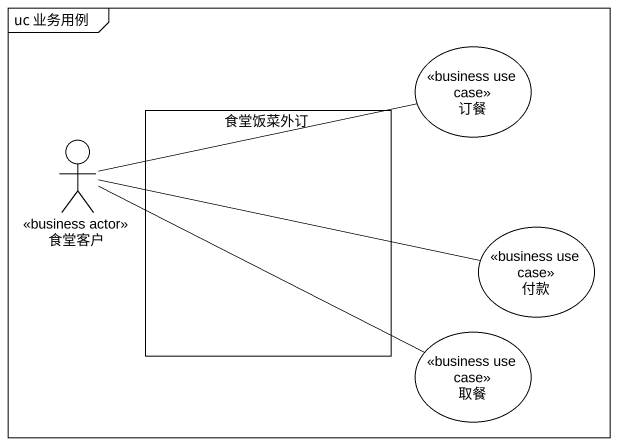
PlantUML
@startuml
mainframe uc 业务用例
usecase 订餐 <<business use case>>
actor 食堂客户 <<business actor>>
rectangle 食堂饭菜外订
usecase 付款 <<business use case>>
usecase 取餐 <<business use case>>
食堂客户 -right- 订餐
食堂客户 -right- 付款
食堂客户 -right- 取餐
@enduml
